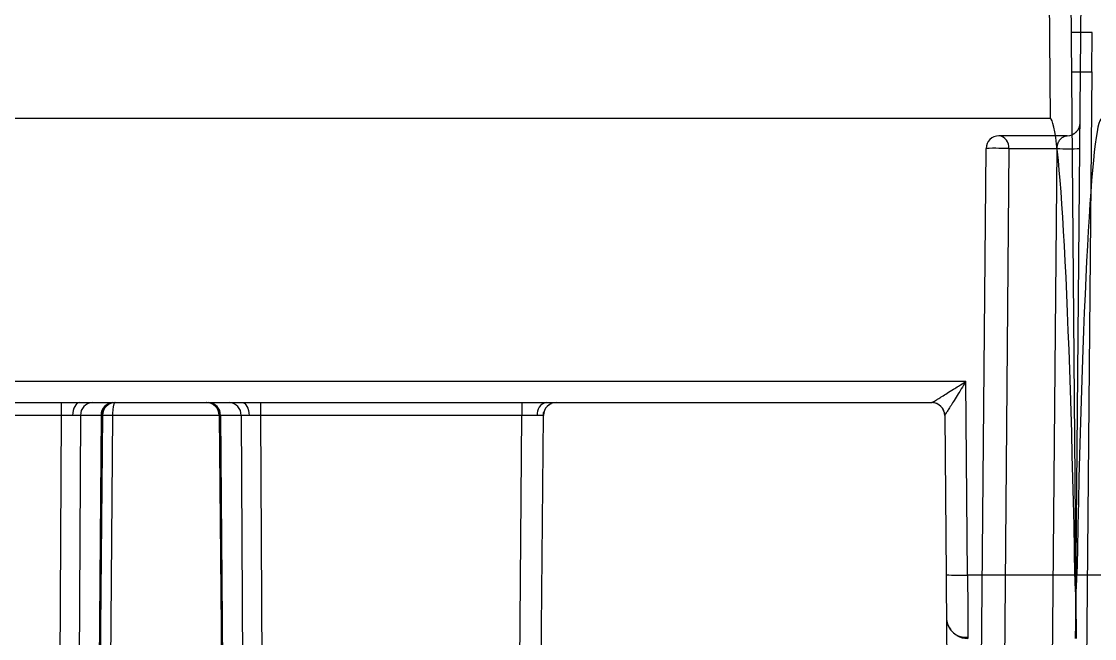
# Model space of a CAD drawing. Header units: inches. Extents: x 897.4 to 914.4, y -8.5 to 2.5.
# Drawn here: x 901.9312 to 902.4224, y -5.7482 to -5.466 of the extents above; entities that cross this region are included whole.
import ezdxf

# ---------------------------------------------------------------- set-up
doc = ezdxf.new("R2010")
doc.units = ezdxf.units.IN
doc.header["$LTSCALE"] = 4
doc.header["$MEASUREMENT"] = 0
doc.layers.get('0').update_dxf_attribs({"linetype": 'CONTINUOUS'})

msp = doc.modelspace()

# ---------------------------------------------------------------- linework, layer by layer
for p, q in [((902.3915505629767, -4.294483337935333), (902.402161407066, -5.51036595195562)), ((902.4013926992795, -4.294569283609147), (902.4139213712139, -5.730213188928245)), ((902.4139214002248, -5.730213188928245), (902.421888168192, -4.817314521478218)), ((902.4213068692293, -5.47099737007817), (902.411659229013, -5.47099737007817)), ((902.4211500477076, -5.488966670828608), (902.4213068692293, -5.47099737007817)), ((902.4118160505348, -5.488966670828608), (902.4211500477076, -5.488966670828608)), ((902.4211500477076, -5.488966670828608), (902.4164830582878, -6.02375180127848)), ((902.402161407066, -5.51036595195562), (901.4657414363361, -5.51036595195562)), ((902.4099170798164, -5.518239954327806), (902.3786825739734, -5.518239954327806)), ((902.3684168325641, -6.02375180127848), (902.3727772555255, -5.524093940035397)), ((902.383206235049, -5.524093940035397), (902.3788458120877, -6.02375180127848)), ((902.383206235049, -5.524093940035397), (902.405291193255, -5.524093940035397)), ((902.4009306969612, -6.02375180127848), (902.405291193255, -5.524093940035397)), ((902.3635430165223, -5.630616452811573), (901.5043597902136, -5.630616452811573)), ((902.3643156292636, -5.719149003409327), (902.3635430165223, -5.630616452811573)), ((901.5199686832316, -5.640287211094148), (902.347934169337, -5.640287211094148)), ((901.9493022851999, -5.640287211094148), (901.9493022851999, -5.646141196801739)), ((902.0406477966354, -5.640287211094148), (902.0406477966354, -5.646141196801739)), ((902.1602786608995, -5.640287211094148), (902.1602786608995, -5.646141196801739)), ((901.9493022851999, -5.646141196801739), (901.9186005582022, -5.646141196801739)), ((901.9493022851999, -5.646141196801739), (901.9483844008033, -5.811239242908355)), ((901.958222283822, -5.646141196801739), (901.9573043994254, -5.811239242908355)), ((901.9676680030375, -5.646141196801739), (901.958222283822, -5.646141196801739)), ((901.9676680030375, -5.646141196801739), (901.9662272213483, -5.811239242908355)), ((901.9682212966459, -5.646141196801739), (901.9667804966234, -5.811239242908355)), ((901.972844579904, -5.646141196801739), (901.9714400611291, -5.811239242908355)), ((902.0221869665631, -5.646141196801739), (901.972844579904, -5.646141196801739)), ((902.0216218114252, -5.645072522480489), (902.0217332218049, -5.646140573475606)), ((902.0217288035226, -5.646141196801739), (902.0231695852119, -5.811239242908355)), ((902.0317277980133, -5.646141196801739), (902.0222820787977, -5.646141196801739)), ((902.0222820787977, -5.646141196801739), (902.023722860487, -5.811239242908355)), ((902.0317277980133, -5.646141196801739), (902.0326456824098, -5.811239242908355)), ((902.1602786608995, -5.646141196801739), (902.0406477966354, -5.646141196801739)), ((902.0406477966354, -5.646141196801739), (902.0415656810319, -5.811239242908355)), ((902.1588378700436, -5.811239242908355), (902.1602786608995, -5.646141196801739)), ((902.1686800155129, -5.811239242908355), (902.1701208063688, -5.646141196801739)), ((902.3538385619623, -5.646139400155827), (902.353731799029, -5.645073549135295)), ((902.3538371044791, -5.646141196801739), (902.3544734837943, -5.719063094401755)), ((902.4134877928893, -5.719149003409327), (902.3643156292636, -5.719149003409327)), ((902.4635271605082, -5.719149003409327), (902.4143549418832, -5.719149003409327)), ((902.4139213712139, -5.730213188928245), (902.4140780094044, -5.748161241590809))]:
    msp.add_line(p, q)
at = {"flags": 128}
for points in [[(901.9577633874565, -5.640287211094148), (901.957148384561, -5.640399189800561), (901.9565567013963, -5.640730909301841), (901.9560107960359, -5.641269756410368), (901.9555313482413, -5.641995344694976), (901.9551365628018, -5.642880101140861), (901.9548413995449, -5.643890512801832), (901.9546570600078, -5.644988226787613), (901.9545905291096, -5.646131626912291)], [(902.0321867127119, -5.640287211094148), (902.0328016972742, -5.640399189800561), (902.0333933804391, -5.640730909301841), (902.0339393041324, -5.641269756410368), (902.0344187335941, -5.641995344694976), (902.0348135190335, -5.642880101140861), (902.0351086822903, -5.643890512801832), (902.0352930401607, -5.644988226787613), (902.0353595710587, -5.646131626912291)], [(902.4137647620344, -5.748161241590809), (902.4137696019784, -5.747603694698305), (902.4137840484782, -5.745952137110573), (902.4138074415413, -5.743268938107116), (902.4138389745103, -5.739655406517608), (902.4138774740655, -5.735248014098848), (902.4139214002248, -5.730213188928245)]]:
    msp.add_lwpolyline(points, dxfattribs=at)
for centre, radius, start, end in [((902.40991705037, -5.512334452288006), 0.005905511811024079, 270, 359.4999999999888), ((902.3786825560014, -5.524145475910054), 0.005905511811024071, 90, 179.4999999999966), ((902.3778955638548, -5.523522935476074), 0.005341280252872463, 353.8631211189904, 81.52691227151533), ((902.3766691409226, -5.585665229792249), 0.06169416904591658, 88.12977942501097, 93.61682108481484), ((902.3775269591257, -5.695789831201542), 0.1717897936966869, 88.1054878984237, 89.61457341867661), ((902.4105056830168, -5.406545353151609), 0.1176641881876175, 267.4600076526692, 272.5399923473308), ((901.9638618524167, -5.645923644499044), 0.005643763189480165, 92.92042366341477, 182.209149698788), ((901.9733075732895, -5.6459236451136), 0.005643764821758735, 92.92062602470693, 182.2091428159067), ((901.9739166424074, -5.646122137207517), 0.005835346332513836, 90.6876141983336, 180.1749010121697), ((901.9741265761587, -5.646192720004542), 0.005905511811024056, 90, 179.4999999999707), ((902.0158235079921, -5.646192720004542), 0.005905511811024071, 0.50000000000333, 90), ((902.0160334689141, -5.64612210816181), 0.005835316935112851, 359.8248129115451, 89.31267187793622), ((902.0166425085458, -5.645923645113602), 0.005643764821760423, 357.7908571841221, 87.07937397528656), ((902.0260882277614, -5.645923645113602), 0.005643764821760333, 357.7908571841218, 87.0793739752996), ((902.1724405310581, -5.645433115496942), 0.00524732359299516, 101.2831604506335, 187.5201369429255), ((902.1760260925316, -5.646192720004542), 0.005905511811024071, 90, 179.4999999999966), ((902.3479318130251, -5.646192720004542), 0.005905511811024056, 0.5000000000034318, 90), ((902.3479342272619, -5.646190912956085), 0.00590370186222073, 56.97515436449355, 90.00056216502057), ((902.3479342580067, -5.646191759136713), 0.005904394593221406, 10.91695726914764, 56.97987967068179), ((902.3606254347025, -5.578090777273222), 0.1411064870817922, 267.5012305213743, 271.498561024275), ((902.3644844154654, -5.73831870425651), 0.009842519685039816, 180.4999999999989, 221.3632842786938), ((902.3644844154654, -5.73831870425651), 0.009842519685039759, 238.5929747526374, 270)]:
    msp.add_arc(centre, radius, start, end)
for centre, major_axis, ratio, start_param, end_param in [((902.4046207250121, -5.792347683088057), (-0.002462318096049465, 0.2819817216399838), 0.03490348340045624, 4.974678342403946, 6.282880523325126), ((902.4232220430808, -5.792347683088064), (0.002462318096049465, 0.2819817216399834), 0.03490348340044997, 0.0003047838548551065, 1.308506964775689)]:
    msp.add_ellipse(centre, major_axis=major_axis, ratio=ratio, start_param=start_param, end_param=end_param)
for points, knots in [([(902.4140830983569, -5.516520050862944), (902.4137476591687, -5.516828194448695), (902.4132079036352, -5.517324028601123), (902.4125224530625, -5.517627992453307), (902.4122629860497, -5.517743053401381)], [0, 0, 0, 0, 0.6214650286629405, 1, 1, 1, 1]), ([(902.4052911643498, -5.524093941251599), (902.4053104618172, -5.523794337876359), (902.405352093453, -5.523147984737653), (902.4055549208415, -5.522256714544282), (902.405843316947, -5.521404604866496), (902.4062340046659, -5.520606418467315), (902.4069227302844, -5.519593232316643), (902.4082061204352, -5.518524703886978), (902.4092682148082, -5.518347945902693), (902.40991705037, -5.51823996409903)], [0, 0, 0, 0, 0.05168176916563827, 0.1114963197165196, 0.1834837232101979, 0.2699951158658561, 0.3723859513708925, 0.616589331179332, 1, 1, 1, 1]), ([(902.3479341699408, -5.640287208193518), (902.3479706514755, -5.640272221373952), (902.34804595329, -5.640241286965242), (902.3484826282257, -5.639994226706971), (902.3491475691486, -5.639598540576798), (902.3500656205874, -5.639037440997755), (902.351227269413, -5.638317609954026), (902.3528424522082, -5.63731444869859), (902.3550642552174, -5.635939432195991), (902.3576179137416, -5.634336636089716), (902.3605127631473, -5.632532166400937), (902.3624208655231, -5.631325877831029), (902.3635430131919, -5.630616464162389)], [0, 0, 0, 0, 0.05428158049296868, 0.1120430248090038, 0.1750579276527574, 0.2446996528070993, 0.3219891052012384, 0.4076742612653508, 0.540069137703479, 0.6996984391486234, 0.8233938070079045, 1, 1, 1, 1]), ([(902.3635430131919, -5.630616464162389), (902.3628427079049, -5.631743581213043), (902.3616516205882, -5.633660594904572), (902.3598626989022, -5.636560374036461), (902.3582670156133, -5.639114329989852), (902.3567494741219, -5.64155797124063), (902.355512869116, -5.643518074125021), (902.3545854859043, -5.644975568293077), (902.3539807432238, -5.645933297856571), (902.3538841306785, -5.646073347364465), (902.3538385575528, -5.646139410149721)], [0, 0, 0, 0, 0.1766768593245018, 0.3004940419495811, 0.460169501912509, 0.5927053453006867, 0.7180108206211965, 0.8252197192067592, 0.9175543539500698, 1, 1, 1, 1]), ([(901.9741265761587, -5.64028720819352), (901.9740129949321, -5.640325343750788), (901.9738045751591, -5.640395321901457), (901.9735353742644, -5.640876968225991), (901.9733540105864, -5.641423835047668), (901.9731931422511, -5.642117963036656), (901.9730368463095, -5.642950408962182), (901.9729282858915, -5.644039729181485), (901.9728500973949, -5.645085506383325), (901.9728462369701, -5.645822937084974), (901.9728445709511, -5.646141185346087)], [0, 0, 0, 0, 0.1662598832438449, 0.305084283365411, 0.4162897445314018, 0.4999555896601898, 0.6486497176826872, 0.7598487238950432, 0.8963594465844533, 1, 1, 1, 1]), ([(902.1700721594308, -5.64613635685765), (902.1701041948088, -5.645581903248151), (902.17014700678, -5.644840933311777), (902.1704846875487, -5.644189409047885), (902.1705696882666, -5.644025407910179)], [0, 0, 0, 0, 0.7482808441748223, 0.9999999999999999, 0.9999999999999999, 0.9999999999999999, 0.9999999999999999]), ([(902.1721150145815, -5.641814470117787), (902.172181242972, -5.641739209079407), (902.172644390526, -5.641212894524755), (902.1733005275439, -5.640935455744481), (902.1738628393905, -5.640697689685598)], [0, 0, 0, 0, 0.142996308415569, 1, 1, 1, 1]), ([(901.9728445709511, -5.646141185346087), (901.9725725918006, -5.64613756912899), (901.9717821421752, -5.646127059362177), (901.9703679281655, -5.646116431870564), (901.9686706960101, -5.646121177509081), (901.9683841258583, -5.646133935769316), (901.9682212892114, -5.646141185346089)], [0, 0, 0, 0, 0.1063643517452398, 0.309125393678648, 0.6074269997890445, 1, 1, 1, 1]), ([(902.3544734799441, -5.719063107291677), (902.354518067161, -5.72417229629035), (902.3545618376612, -5.729187898823009), (902.3546241827596, -5.736331939489356), (902.3546422705532, -5.73840459534371), (902.3546422705533, -5.738404595353936)], [0, 0, 0, 0, 0.5, 0.5, 1, 1, 1, 1]), ([(902.3643156248562, -5.719148991848162), (902.3643220990017, -5.720272054276908), (902.3643348857752, -5.722490160869989), (902.3643529641624, -5.725724718016689), (902.3643699204234, -5.728792100558646), (902.3643856973804, -5.731663671315236), (902.3644003098171, -5.734318056326266), (902.3644137539895, -5.73673983203928), (902.364426030926, -5.738919294432042), (902.3644371404422, -5.740851864849812), (902.3644470826542, -5.742537530780444), (902.3644558576848, -5.743980263864805), (902.3644634654096, -5.745187391282036), (902.3644699066991, -5.746169166210171), (902.3644751789386, -5.746937708129039), (902.3644792919197, -5.747508306616243), (902.3644822116985, -5.747892538534812), (902.3644840585689, -5.748120458961075), (902.364484298126, -5.748147821351969), (902.3644844154654, -5.748161223941549)], [0, 0, 0, 0, 0.07349766146124893, 0.1451616965276892, 0.2149919628206757, 0.282988321955516, 0.349150639571379, 0.4134787853653861, 0.4759726331316962, 0.5366320608064361, 0.5954569505195898, 0.6524471886552127, 0.707602665921598, 0.7609232774334903, 0.8124089228089019, 0.862059506283769, 0.9098749368485891, 0.9558551284122688, 1, 1, 1, 1]), ([(902.3546422705533, -5.738404595353935), (902.3546422705533, -5.738404595355793), (902.3546611732901, -5.740570634438027), (902.3547309821589, -5.748569938489302), (902.3547817239346, -5.754384370065736), (902.3548406459114, -5.761136159852333)], [0, 0, 0, 0, 0.5, 0.5, 1, 1, 1, 1]), ([(902.3553578094118, -5.742003842721606), (902.3558131129622, -5.742889672838026), (902.3567357663402, -5.744684770083448), (902.3590433023883, -5.74655949543414), (902.3617129427774, -5.747646397477734), (902.363574674612, -5.747609638503406), (902.3644811040188, -5.747591741503056)], [0, 0, 0, 0, 0.2502255373493736, 0.5070714626922179, 0.7600057573344289, 1, 1, 1, 1])]:
    msp.add_open_spline(points, degree=3, knots=knots)
for points in [[(902.3479341699408, -5.640287208193518), (902.3479325987032, -5.640287208193518), (902.3479318130254, -5.640287208193518), (902.3479318130251, -5.640287208193518)], [(901.9545905203207, -5.646131616868702), (901.9530209908695, -5.646140122181933), (901.9511632159165, -5.646143025095782), (901.9493022795743, -5.646141185346088)], [(901.9582222921492, -5.646141185346088), (901.9574358119161, -5.646143025095782), (901.9561599551992, -5.646140122181933), (901.9545905203207, -5.646131616868702)], [(901.9680813213797, -5.646139934208392), (901.9679883653376, -5.646140768300189), (901.9678495011902, -5.646141182035397), (901.9676680098092, -5.646141185346087)], [(901.9682212892114, -5.646141185346087), (901.9682212892404, -5.646141182035397), (901.9681742628637, -5.646140768300189), (901.9680813213797, -5.646139934208392)], [(902.0218687627712, -5.646139934208392), (902.0217758212872, -5.646140768300189), (902.0217287949105, -5.646141182035397), (902.0217287949393, -5.646141185346087)], [(902.0222820743415, -5.646141185346087), (902.0221005829607, -5.646141182035397), (902.0219617188133, -5.646140768300189), (902.0218687627712, -5.646139934208392)], [(902.0353595638302, -5.646131616868702), (902.0337901289516, -5.646140122181933), (902.0325142722347, -5.646143025095782), (902.0317277920016, -5.646141185346087)], [(902.0406478045766, -5.646141185346087), (902.0387868682343, -5.646143025095782), (902.0369290932814, -5.646140122181933), (902.0353595638302, -5.646131616868702)], [(902.1672383398071, -5.646119841766497), (902.1654162141245, -5.646138813837244), (902.1628553688421, -5.646144696709695), (902.1602786606724, -5.646141185346088)], [(902.1701208055845, -5.646141185346088), (902.1701207749412, -5.646144696709695), (902.1690601343563, -5.646138813837244), (902.1672383398071, -5.646119841766497)], [(902.3538385575528, -5.646139410149721), (902.3538375807312, -5.646140006265235), (902.3538370948461, -5.646140597948157), (902.3538370999722, -5.646141185346088)], [(902.41392138004, -5.730213197114882), (902.4138906481763, -5.726691674331295), (902.4135570487413, -5.722974130249744), (902.4134877970428, -5.71914899184816)], [(902.4139213880529, -5.730213197114882), (902.4139521199166, -5.726691674331295), (902.4142857193517, -5.722974130249744), (902.4143549710502, -5.71914899184816)]]:
    msp.add_open_spline(points, degree=3)

doc.saveas('drawing.dxf')
